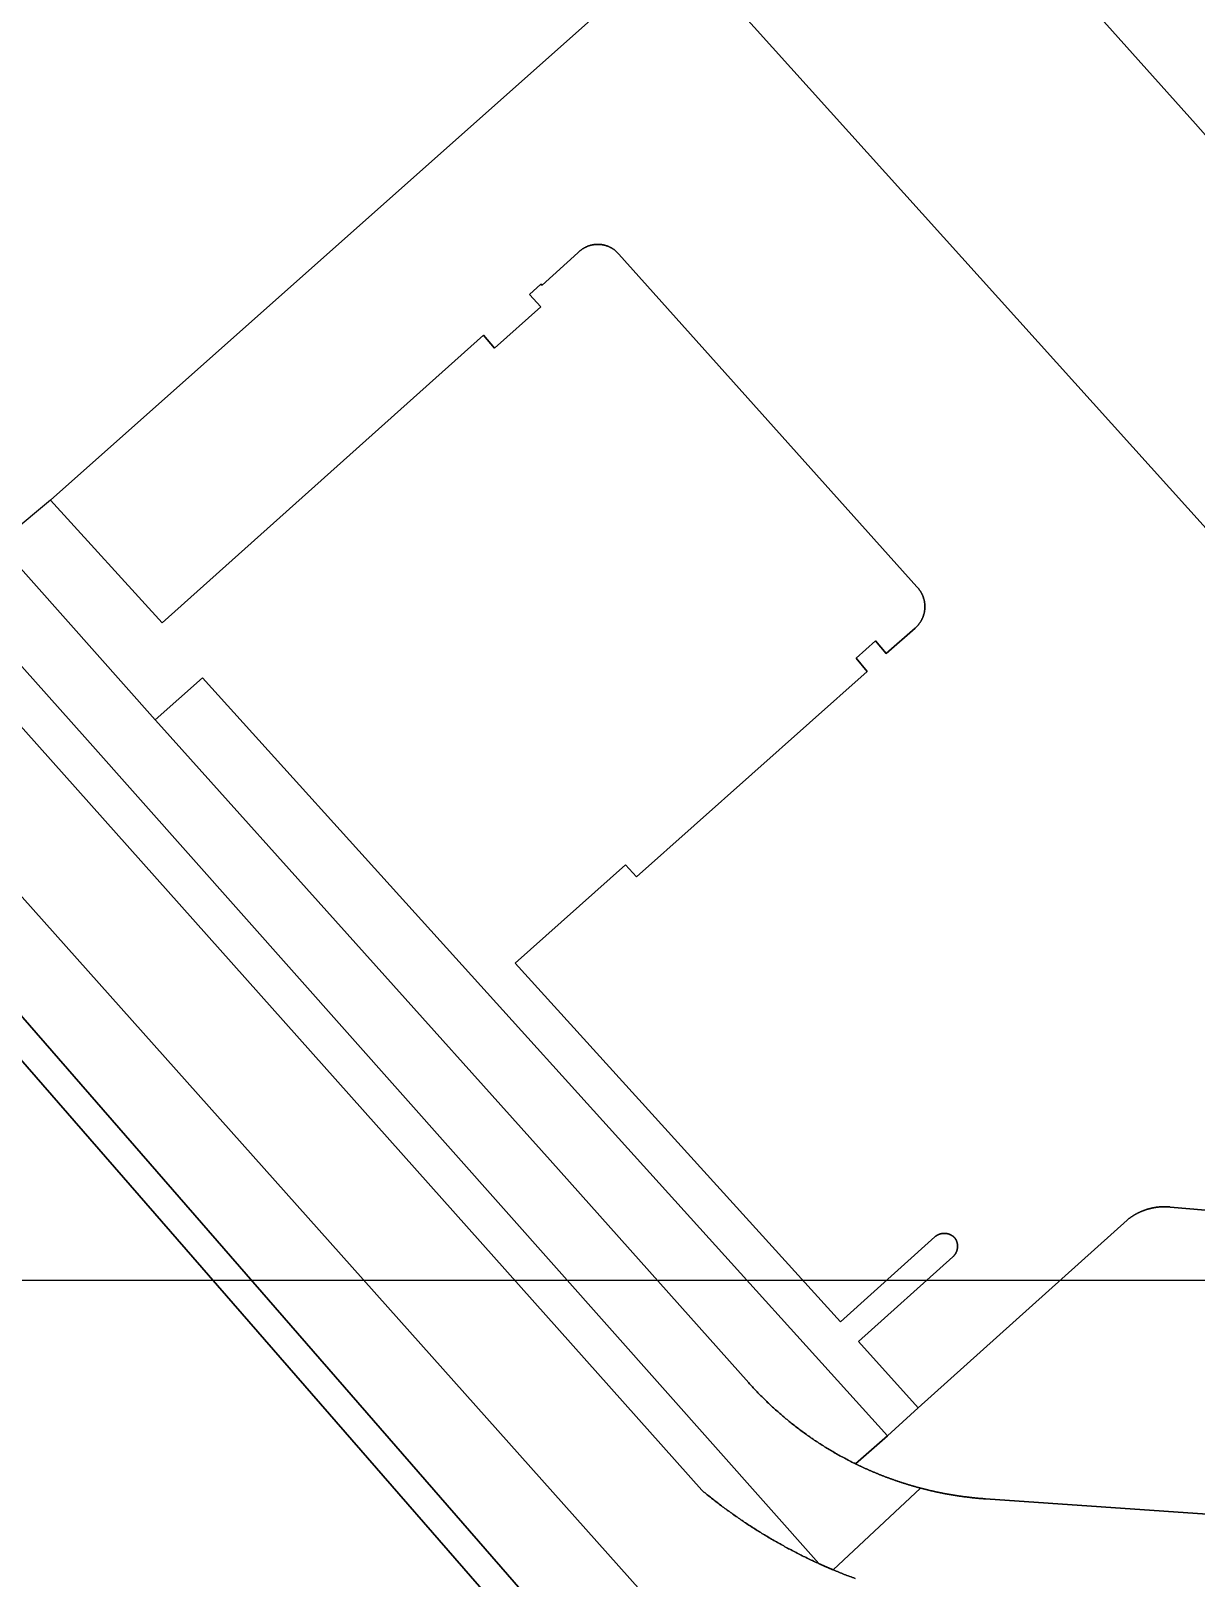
# Model space of a CAD drawing. Header units: metres. Extents: x -127 to 442, y -186 to 462.
# Drawn here: x 98.1 to 138.1, y 238.8 to 291.9 of the extents above; entities that cross this region are included whole.
import ezdxf

# ---------------------------------------------------------------- set-up
doc = ezdxf.new("R2010")
doc.units = ezdxf.units.M

msp = doc.modelspace()

# ---------------------------------------------------------------- linework, layer by layer
at = {"color": 7}
msp.add_lwpolyline([(0, 0), (249, 0), (249, 249), (0, 249)], close=True, dxfattribs=at)
at = {"layer": 'road_0', "color": 8}
for points in [[(147.576, 264.694), (120.342, 294.937), (98.82, 275.789), (102.643, 271.57), (113.674, 281.449), (114.053, 281.005), (115.633, 282.421), (115.253, 282.844), (115.639, 283.197), (115.688, 283.167), (116.91, 284.278), (116.91, 284.278), (116.921, 284.289), (116.933, 284.3), (116.944, 284.311), (116.956, 284.322), (116.968, 284.332), (116.98, 284.343), (116.993, 284.353), (117.005, 284.363), (117.018, 284.372), (117.031, 284.382), (117.044, 284.391), (117.057, 284.4), (117.07, 284.409), (117.084, 284.418), (117.097, 284.426), (117.111, 284.434), (117.125, 284.442), (117.139, 284.45), (117.153, 284.457), (117.167, 284.464), (117.182, 284.471), (117.196, 284.478), (117.211, 284.484), (117.225, 284.491), (117.24, 284.497), (117.255, 284.502), (117.27, 284.508), (117.285, 284.513), (117.3, 284.518), (117.315, 284.523), (117.331, 284.527), (117.346, 284.532), (117.362, 284.536), (117.377, 284.539), (117.393, 284.543), (117.408, 284.546), (117.424, 284.549), (117.44, 284.551), (117.456, 284.554), (117.471, 284.556), (117.487, 284.558), (117.503, 284.559), (117.519, 284.561), (117.535, 284.562), (117.551, 284.563), (117.567, 284.563), (117.583, 284.564), (117.599, 284.564), (117.615, 284.563), (117.631, 284.563), (117.646, 284.562), (117.662, 284.561), (117.678, 284.56), (117.694, 284.558), (117.71, 284.556), (117.726, 284.554), (117.742, 284.552), (117.757, 284.549), (117.773, 284.546), (117.789, 284.543), (117.804, 284.54), (117.82, 284.536), (117.835, 284.532), (117.851, 284.528), (117.866, 284.523), (117.881, 284.519), (117.896, 284.514), (117.911, 284.508), (117.926, 284.503), (117.941, 284.497), (117.956, 284.491), (117.971, 284.485), (117.985, 284.479), (118, 284.472), (118.014, 284.465), (118.029, 284.458), (118.043, 284.45), (118.057, 284.443), (118.07, 284.435), (118.084, 284.427), (118.098, 284.418), (118.111, 284.41), (118.125, 284.401), (118.138, 284.392), (118.151, 284.383), (118.164, 284.373), (118.176, 284.364), (118.189, 284.354), (118.201, 284.344), (118.213, 284.333), (118.225, 284.323), (118.237, 284.312), (118.249, 284.301), (118.26, 284.29), (118.272, 284.279), (118.283, 284.267), (118.294, 284.256), (118.304, 284.244), (118.315, 284.232), (118.315, 284.232), (128.537, 272.809), (128.537, 272.809), (128.548, 272.797), (128.559, 272.786), (128.57, 272.774), (128.58, 272.762), (128.591, 272.749), (128.601, 272.737), (128.611, 272.724), (128.62, 272.712), (128.63, 272.699), (128.639, 272.686), (128.648, 272.672), (128.657, 272.659), (128.665, 272.645), (128.674, 272.632), (128.682, 272.618), (128.69, 272.604), (128.698, 272.59), (128.705, 272.576), (128.712, 272.561), (128.719, 272.547), (128.726, 272.532), (128.733, 272.518), (128.739, 272.503), (128.745, 272.488), (128.751, 272.473), (128.756, 272.458), (128.761, 272.443), (128.766, 272.428), (128.771, 272.413), (128.776, 272.397), (128.78, 272.382), (128.784, 272.366), (128.788, 272.351), (128.791, 272.335), (128.795, 272.319), (128.798, 272.304), (128.8, 272.288), (128.803, 272.272), (128.805, 272.256), (128.807, 272.24), (128.809, 272.224), (128.81, 272.208), (128.811, 272.192), (128.812, 272.176), (128.813, 272.16), (128.813, 272.144), (128.813, 272.128), (128.813, 272.112), (128.813, 272.096), (128.812, 272.08), (128.811, 272.064), (128.81, 272.048), (128.808, 272.032), (128.807, 272.016), (128.805, 272), (128.803, 271.984), (128.8, 271.969), (128.797, 271.953), (128.794, 271.937), (128.791, 271.921), (128.787, 271.906), (128.784, 271.89), (128.779, 271.875), (128.775, 271.859), (128.771, 271.844), (128.766, 271.829), (128.761, 271.813), (128.755, 271.798), (128.75, 271.783), (128.744, 271.768), (128.738, 271.753), (128.732, 271.739), (128.725, 271.724), (128.718, 271.709), (128.711, 271.695), (128.704, 271.681), (128.696, 271.667), (128.689, 271.653), (128.681, 271.639), (128.673, 271.625), (128.664, 271.611), (128.656, 271.598), (128.647, 271.584), (128.638, 271.571), (128.628, 271.558), (128.619, 271.545), (128.609, 271.532), (128.599, 271.52), (128.589, 271.507), (128.579, 271.495), (128.568, 271.483), (128.557, 271.471), (128.546, 271.459), (128.535, 271.448), (128.524, 271.437), (128.513, 271.425), (128.501, 271.414), (128.489, 271.404), (128.477, 271.393), (128.477, 271.393), (127.49, 270.517), (127.121, 270.952), (126.452, 270.36), (126.838, 269.907), (118.923, 262.852), (118.543, 263.264), (114.756, 259.891), (125.915, 247.576), (129.158, 250.501), (129.158, 250.501), (129.164, 250.506), (129.17, 250.511), (129.176, 250.516), (129.182, 250.52), (129.188, 250.525), (129.195, 250.529), (129.201, 250.534), (129.208, 250.538), (129.214, 250.542), (129.221, 250.546), (129.227, 250.55), (129.234, 250.554), (129.241, 250.557), (129.248, 250.561), (129.255, 250.565), (129.261, 250.568), (129.268, 250.571), (129.275, 250.575), (129.283, 250.578), (129.29, 250.581), (129.297, 250.584), (129.304, 250.586), (129.311, 250.589), (129.319, 250.591), (129.326, 250.594), (129.333, 250.596), (129.341, 250.598), (129.348, 250.6), (129.356, 250.602), (129.363, 250.604), (129.371, 250.606), (129.378, 250.608), (129.386, 250.609), (129.393, 250.611), (129.401, 250.612), (129.409, 250.613), (129.416, 250.614), (129.424, 250.615), (129.432, 250.616), (129.439, 250.616), (129.447, 250.617), (129.455, 250.617), (129.463, 250.618), (129.47, 250.618), (129.478, 250.618), (129.486, 250.618), (129.493, 250.618), (129.501, 250.617), (129.509, 250.617), (129.517, 250.616), (129.524, 250.616), (129.532, 250.615), (129.54, 250.614), (129.547, 250.613), (129.555, 250.612), (129.563, 250.611), (129.57, 250.609), (129.578, 250.608), (129.585, 250.606), (129.593, 250.604), (129.6, 250.603), (129.608, 250.601), (129.615, 250.599), (129.623, 250.596), (129.63, 250.594), (129.637, 250.592), (129.645, 250.589), (129.652, 250.586), (129.659, 250.584), (129.666, 250.581), (129.673, 250.578), (129.681, 250.575), (129.688, 250.572), (129.695, 250.568), (129.701, 250.565), (129.708, 250.561), (129.715, 250.558), (129.722, 250.554), (129.729, 250.55), (129.735, 250.546), (129.742, 250.542), (129.748, 250.538), (129.755, 250.534), (129.761, 250.529), (129.768, 250.525), (129.774, 250.52), (129.78, 250.516), (129.786, 250.511), (129.792, 250.506), (129.798, 250.501), (129.804, 250.496), (129.81, 250.491), (129.815, 250.486), (129.821, 250.481), (129.827, 250.475), (129.832, 250.47), (129.837, 250.464), (129.843, 250.459), (129.848, 250.453), (129.848, 250.453), (129.852, 250.447), (129.856, 250.441), (129.86, 250.435), (129.863, 250.429), (129.867, 250.423), (129.87, 250.417), (129.874, 250.411), (129.877, 250.405), (129.88, 250.398), (129.884, 250.392), (129.887, 250.386), (129.89, 250.379), (129.893, 250.373), (129.895, 250.366), (129.898, 250.36), (129.901, 250.353), (129.903, 250.347), (129.906, 250.34), (129.908, 250.333), (129.91, 250.327), (129.912, 250.32), (129.914, 250.313), (129.916, 250.306), (129.918, 250.299), (129.92, 250.293), (129.921, 250.286), (129.923, 250.279), (129.924, 250.272), (129.926, 250.265), (129.927, 250.258), (129.928, 250.251), (129.929, 250.244), (129.93, 250.237), (129.931, 250.23), (129.932, 250.223), (129.932, 250.216), (129.933, 250.209), (129.933, 250.202), (129.934, 250.195), (129.934, 250.188), (129.934, 250.181), (129.934, 250.174), (129.934, 250.167), (129.934, 250.16), (129.933, 250.153), (129.933, 250.145), (129.933, 250.138), (129.932, 250.131), (129.931, 250.124), (129.931, 250.117), (129.93, 250.11), (129.929, 250.103), (129.928, 250.096), (129.926, 250.089), (129.925, 250.082), (129.924, 250.075), (129.922, 250.069), (129.921, 250.062), (129.919, 250.055), (129.917, 250.048), (129.915, 250.041), (129.913, 250.034), (129.911, 250.028), (129.909, 250.021), (129.907, 250.014), (129.904, 250.008), (129.902, 250.001), (129.899, 249.994), (129.897, 249.988), (129.894, 249.981), (129.891, 249.975), (129.888, 249.968), (129.885, 249.962), (129.882, 249.956), (129.879, 249.949), (129.876, 249.943), (129.872, 249.937), (129.869, 249.931), (129.865, 249.925), (129.862, 249.919), (129.858, 249.913), (129.854, 249.907), (129.85, 249.901), (129.846, 249.895), (129.842, 249.889), (129.838, 249.883), (129.834, 249.878), (129.83, 249.872), (129.825, 249.867), (129.821, 249.861), (129.816, 249.856), (129.811, 249.85), (129.807, 249.845), (129.802, 249.84), (129.797, 249.835), (129.792, 249.83), (129.787, 249.825), (129.782, 249.82), (129.777, 249.815), (129.777, 249.815), (126.535, 246.91), (128.577, 244.635), (135.751, 251.076), (135.751, 251.076), (135.763, 251.086), (135.776, 251.096), (135.789, 251.106), (135.801, 251.116), (135.814, 251.125), (135.827, 251.135), (135.84, 251.144), (135.853, 251.154), (135.866, 251.163), (135.879, 251.172), (135.892, 251.181), (135.905, 251.19), (135.919, 251.199), (135.932, 251.208), (135.945, 251.216), (135.959, 251.225), (135.973, 251.233), (135.986, 251.241), (136, 251.25), (136.014, 251.258), (136.028, 251.266), (136.041, 251.274), (136.055, 251.281), (136.07, 251.289), (136.084, 251.297), (136.098, 251.304), (136.112, 251.311), (136.126, 251.318), (136.141, 251.326), (136.155, 251.333), (136.169, 251.339), (136.184, 251.346), (136.198, 251.353), (136.213, 251.359), (136.228, 251.366), (136.242, 251.372), (136.257, 251.378), (136.272, 251.384), (136.287, 251.39), (136.302, 251.396), (136.317, 251.402), (136.332, 251.407), (136.347, 251.413), (136.362, 251.418), (136.377, 251.423), (136.392, 251.428), (136.407, 251.433), (136.422, 251.438), (136.438, 251.443), (136.453, 251.448), (136.468, 251.452), (136.484, 251.456), (136.499, 251.461), (136.515, 251.465), (136.53, 251.469), (136.546, 251.473), (136.561, 251.476), (136.577, 251.48), (136.592, 251.484), (136.608, 251.487), (136.624, 251.49), (136.639, 251.493), (136.655, 251.496), (136.671, 251.499), (136.686, 251.502), (136.702, 251.505), (136.718, 251.507), (136.734, 251.51), (136.75, 251.512), (136.765, 251.514), (136.781, 251.516), (136.797, 251.518), (136.813, 251.52), (136.829, 251.522), (136.845, 251.523), (136.861, 251.525), (136.877, 251.526), (136.893, 251.527), (136.909, 251.528), (136.925, 251.529), (136.941, 251.53), (136.957, 251.53), (136.973, 251.531), (136.988, 251.531), (137.004, 251.531), (137.02, 251.532), (137.036, 251.532), (137.052, 251.532), (137.068, 251.531), (137.084, 251.531), (137.1, 251.53), (137.116, 251.53), (137.132, 251.529), (137.148, 251.528), (137.164, 251.527), (137.18, 251.526), (137.196, 251.525), (137.212, 251.523), (137.228, 251.522), (137.228, 251.522), (156.076, 249.918)], [(82.119, 287.692), (99.992, 267.648), (125.169, 239.285), (125.169, 239.285), (125.174, 239.283), (125.179, 239.28), (125.184, 239.278), (125.189, 239.276), (125.194, 239.274), (125.199, 239.271), (125.204, 239.269), (125.209, 239.267), (125.214, 239.264), (125.219, 239.262), (125.224, 239.26), (125.229, 239.258), (125.235, 239.255), (125.24, 239.253), (125.245, 239.251), (125.25, 239.249), (125.255, 239.246), (125.26, 239.244), (125.265, 239.242), (125.27, 239.24), (125.275, 239.237), (125.28, 239.235), (125.285, 239.233), (125.29, 239.231), (125.295, 239.228), (125.3, 239.226), (125.305, 239.224), (125.31, 239.222), (125.315, 239.219), (125.32, 239.217), (125.325, 239.215), (125.331, 239.213), (125.336, 239.21), (125.341, 239.208), (125.346, 239.206), (125.351, 239.204), (125.356, 239.201), (125.361, 239.199), (125.366, 239.197), (125.371, 239.195), (125.376, 239.192), (125.381, 239.19), (125.386, 239.188), (125.391, 239.186), (125.396, 239.184), (125.401, 239.181), (125.406, 239.179), (125.412, 239.177), (125.417, 239.175), (125.422, 239.172), (125.427, 239.17), (125.432, 239.168), (125.437, 239.166), (125.442, 239.164), (125.447, 239.161), (125.452, 239.159), (125.457, 239.157), (125.462, 239.155), (125.467, 239.153), (125.472, 239.15), (125.478, 239.148), (125.483, 239.146), (125.488, 239.144), (125.493, 239.142), (125.498, 239.139), (125.503, 239.137), (125.508, 239.135), (125.513, 239.133), (125.518, 239.131), (125.523, 239.129), (125.528, 239.126), (125.533, 239.124), (125.539, 239.122), (125.544, 239.12), (125.549, 239.118), (125.554, 239.116), (125.559, 239.113), (125.564, 239.111), (125.569, 239.109), (125.574, 239.107), (125.579, 239.105), (125.584, 239.103), (125.589, 239.1), (125.595, 239.098), (125.6, 239.096), (125.605, 239.094), (125.61, 239.092), (125.615, 239.09), (125.62, 239.087), (125.625, 239.085), (125.63, 239.083), (125.635, 239.081), (125.64, 239.079), (125.645, 239.077), (125.651, 239.075), (125.656, 239.072), (125.661, 239.07), (125.666, 239.068), (125.671, 239.066), (125.671, 239.066), (128.666, 241.873), (128.666, 241.873), (128.643, 241.879), (128.619, 241.885), (128.596, 241.892), (128.573, 241.898), (128.55, 241.904), (128.527, 241.911), (128.503, 241.917), (128.48, 241.924), (128.457, 241.93), (128.434, 241.937), (128.411, 241.943), (128.388, 241.95), (128.364, 241.957), (128.341, 241.964), (128.318, 241.97), (128.295, 241.977), (128.272, 241.984), (128.249, 241.991), (128.226, 241.998), (128.203, 242.005), (128.18, 242.012), (128.157, 242.02), (128.134, 242.027), (128.111, 242.034), (128.088, 242.041), (128.065, 242.049), (128.042, 242.056), (128.019, 242.063), (127.996, 242.071), (127.973, 242.078), (127.951, 242.086), (127.928, 242.093), (127.905, 242.101), (127.882, 242.109), (127.859, 242.117), (127.837, 242.124), (127.814, 242.132), (127.791, 242.14), (127.768, 242.148), (127.746, 242.156), (127.723, 242.164), (127.7, 242.172), (127.677, 242.18), (127.655, 242.188), (127.632, 242.196), (127.609, 242.205), (127.587, 242.213), (127.564, 242.221), (127.542, 242.23), (127.519, 242.238), (127.497, 242.247), (127.474, 242.255), (127.452, 242.264), (127.429, 242.272), (127.407, 242.281), (127.384, 242.29), (127.362, 242.298), (127.339, 242.307), (127.317, 242.316), (127.294, 242.325), (127.272, 242.334), (127.25, 242.343), (127.227, 242.352), (127.205, 242.361), (127.183, 242.37), (127.161, 242.379), (127.138, 242.388), (127.116, 242.397), (127.094, 242.407), (127.072, 242.416), (127.049, 242.425), (127.027, 242.435), (127.005, 242.444), (126.983, 242.454), (126.961, 242.463), (126.939, 242.473), (126.917, 242.482), (126.895, 242.492), (126.873, 242.502), (126.851, 242.511), (126.829, 242.521), (126.807, 242.531), (126.785, 242.541), (126.763, 242.551), (126.741, 242.561), (126.719, 242.571), (126.697, 242.581), (126.675, 242.591), (126.653, 242.601), (126.631, 242.611), (126.61, 242.622), (126.588, 242.632), (126.566, 242.642), (126.544, 242.653), (126.523, 242.663), (126.501, 242.673), (126.479, 242.684), (126.458, 242.694), (126.436, 242.705), (126.436, 242.705), (126.394, 242.726), (126.352, 242.747), (126.31, 242.768), (126.269, 242.789), (126.227, 242.81), (126.185, 242.832), (126.144, 242.853), (126.103, 242.875), (126.061, 242.897), (126.02, 242.92), (125.979, 242.942), (125.938, 242.964), (125.897, 242.987), (125.856, 243.01), (125.815, 243.033), (125.775, 243.056), (125.734, 243.079), (125.694, 243.103), (125.653, 243.126), (125.613, 243.15), (125.573, 243.174), (125.532, 243.198), (125.492, 243.222), (125.452, 243.247), (125.413, 243.271), (125.373, 243.296), (125.333, 243.321), (125.294, 243.346), (125.254, 243.371), (125.215, 243.396), (125.176, 243.422), (125.136, 243.447), (125.097, 243.473), (125.058, 243.499), (125.02, 243.525), (124.981, 243.551), (124.942, 243.578), (124.904, 243.604), (124.865, 243.631), (124.827, 243.658), (124.789, 243.685), (124.75, 243.712), (124.712, 243.739), (124.674, 243.767), (124.637, 243.794), (124.599, 243.822), (124.561, 243.85), (124.524, 243.878), (124.486, 243.906), (124.449, 243.934), (124.412, 243.963), (124.375, 243.991), (124.338, 244.02), (124.301, 244.049), (124.264, 244.078), (124.228, 244.107), (124.191, 244.136), (124.155, 244.166), (124.119, 244.196), (124.083, 244.225), (124.047, 244.255), (124.011, 244.285), (123.975, 244.315), (123.939, 244.346), (123.904, 244.376), (123.868, 244.407), (123.833, 244.437), (123.798, 244.468), (123.763, 244.499), (123.728, 244.53), (123.693, 244.562), (123.658, 244.593), (123.624, 244.624), (123.589, 244.656), (123.555, 244.688), (123.521, 244.72), (123.486, 244.752), (123.453, 244.784), (123.419, 244.816), (123.385, 244.849), (123.351, 244.882), (123.318, 244.914), (123.285, 244.947), (123.251, 244.98), (123.218, 245.013), (123.185, 245.046), (123.153, 245.08), (123.12, 245.113), (123.087, 245.147), (123.055, 245.181), (123.023, 245.215), (122.99, 245.249), (122.958, 245.283), (122.926, 245.317), (122.895, 245.351), (122.863, 245.386), (122.832, 245.42), (122.8, 245.455), (122.769, 245.49), (122.769, 245.49), (115.952, 253.135), (102.621, 268.004), (102.621, 268.004), (102.41, 268.242), (82.849, 290.271)], [(82.849, 290.271), (102.41, 268.242), (104.03, 269.681), (127.525, 243.672), (128.577, 244.635), (126.535, 246.91), (129.777, 249.815), (129.777, 249.815), (129.782, 249.82), (129.787, 249.825), (129.792, 249.83), (129.797, 249.835), (129.802, 249.84), (129.807, 249.845), (129.811, 249.85), (129.816, 249.856), (129.821, 249.861), (129.825, 249.867), (129.83, 249.872), (129.834, 249.878), (129.838, 249.883), (129.842, 249.889), (129.846, 249.895), (129.85, 249.901), (129.854, 249.907), (129.858, 249.913), (129.862, 249.919), (129.865, 249.925), (129.869, 249.931), (129.872, 249.937), (129.876, 249.943), (129.879, 249.949), (129.882, 249.956), (129.885, 249.962), (129.888, 249.968), (129.891, 249.975), (129.894, 249.981), (129.897, 249.988), (129.899, 249.994), (129.902, 250.001), (129.904, 250.008), (129.907, 250.014), (129.909, 250.021), (129.911, 250.028), (129.913, 250.034), (129.915, 250.041), (129.917, 250.048), (129.919, 250.055), (129.921, 250.062), (129.922, 250.069), (129.924, 250.075), (129.925, 250.082), (129.926, 250.089), (129.928, 250.096), (129.929, 250.103), (129.93, 250.11), (129.931, 250.117), (129.931, 250.124), (129.932, 250.131), (129.933, 250.138), (129.933, 250.145), (129.933, 250.153), (129.934, 250.16), (129.934, 250.167), (129.934, 250.174), (129.934, 250.181), (129.934, 250.188), (129.934, 250.195), (129.933, 250.202), (129.933, 250.209), (129.932, 250.216), (129.932, 250.223), (129.931, 250.23), (129.93, 250.237), (129.929, 250.244), (129.928, 250.251), (129.927, 250.258), (129.926, 250.265), (129.924, 250.272), (129.923, 250.279), (129.921, 250.286), (129.92, 250.293), (129.918, 250.299), (129.916, 250.306), (129.914, 250.313), (129.912, 250.32), (129.91, 250.327), (129.908, 250.333), (129.906, 250.34), (129.903, 250.347), (129.901, 250.353), (129.898, 250.36), (129.895, 250.366), (129.893, 250.373), (129.89, 250.379), (129.887, 250.386), (129.884, 250.392), (129.88, 250.398), (129.877, 250.405), (129.874, 250.411), (129.87, 250.417), (129.867, 250.423), (129.863, 250.429), (129.86, 250.435), (129.856, 250.441), (129.852, 250.447), (129.848, 250.453), (129.848, 250.453), (129.843, 250.459), (129.837, 250.464), (129.832, 250.47), (129.827, 250.475), (129.821, 250.481), (129.815, 250.486), (129.81, 250.491), (129.804, 250.496), (129.798, 250.501), (129.792, 250.506), (129.786, 250.511), (129.78, 250.516), (129.774, 250.52), (129.768, 250.525), (129.761, 250.529), (129.755, 250.534), (129.748, 250.538), (129.742, 250.542), (129.735, 250.546), (129.729, 250.55), (129.722, 250.554), (129.715, 250.558), (129.708, 250.561), (129.701, 250.565), (129.695, 250.568), (129.688, 250.572), (129.681, 250.575), (129.673, 250.578), (129.666, 250.581), (129.659, 250.584), (129.652, 250.586), (129.645, 250.589), (129.637, 250.592), (129.63, 250.594), (129.623, 250.596), (129.615, 250.599), (129.608, 250.601), (129.6, 250.603), (129.593, 250.604), (129.585, 250.606), (129.578, 250.608), (129.57, 250.609), (129.563, 250.611), (129.555, 250.612), (129.547, 250.613), (129.54, 250.614), (129.532, 250.615), (129.524, 250.616), (129.517, 250.616), (129.509, 250.617), (129.501, 250.617), (129.493, 250.618), (129.486, 250.618), (129.478, 250.618), (129.47, 250.618), (129.463, 250.618), (129.455, 250.617), (129.447, 250.617), (129.439, 250.616), (129.432, 250.616), (129.424, 250.615), (129.416, 250.614), (129.409, 250.613), (129.401, 250.612), (129.393, 250.611), (129.386, 250.609), (129.378, 250.608), (129.371, 250.606), (129.363, 250.604), (129.356, 250.602), (129.348, 250.6), (129.341, 250.598), (129.333, 250.596), (129.326, 250.594), (129.319, 250.591), (129.311, 250.589), (129.304, 250.586), (129.297, 250.584), (129.29, 250.581), (129.283, 250.578), (129.275, 250.575), (129.268, 250.571), (129.261, 250.568), (129.255, 250.565), (129.248, 250.561), (129.241, 250.557), (129.234, 250.554), (129.227, 250.55), (129.221, 250.546), (129.214, 250.542), (129.208, 250.538), (129.201, 250.534), (129.195, 250.529), (129.188, 250.525), (129.182, 250.52), (129.176, 250.516), (129.17, 250.511), (129.164, 250.506), (129.158, 250.501), (129.158, 250.501), (125.915, 247.576), (114.756, 259.891), (118.543, 263.264), (118.923, 262.852), (126.838, 269.907), (126.452, 270.36), (127.121, 270.952), (127.49, 270.517), (128.477, 271.393), (128.477, 271.393), (128.489, 271.404), (128.501, 271.414), (128.513, 271.425), (128.524, 271.437), (128.535, 271.448), (128.546, 271.459), (128.557, 271.471), (128.568, 271.483), (128.579, 271.495), (128.589, 271.507), (128.599, 271.52), (128.609, 271.532), (128.619, 271.545), (128.628, 271.558), (128.638, 271.571), (128.647, 271.584), (128.656, 271.598), (128.664, 271.611), (128.673, 271.625), (128.681, 271.639), (128.689, 271.653), (128.696, 271.667), (128.704, 271.681), (128.711, 271.695), (128.718, 271.709), (128.725, 271.724), (128.732, 271.739), (128.738, 271.753), (128.744, 271.768), (128.75, 271.783), (128.755, 271.798), (128.761, 271.813), (128.766, 271.829), (128.771, 271.844), (128.775, 271.859), (128.779, 271.875), (128.784, 271.89), (128.787, 271.906), (128.791, 271.921), (128.794, 271.937), (128.797, 271.953), (128.8, 271.969), (128.803, 271.984), (128.805, 272), (128.807, 272.016), (128.808, 272.032), (128.81, 272.048), (128.811, 272.064), (128.812, 272.08), (128.813, 272.096), (128.813, 272.112), (128.813, 272.128), (128.813, 272.144), (128.813, 272.16), (128.812, 272.176), (128.811, 272.192), (128.81, 272.208), (128.809, 272.224), (128.807, 272.24), (128.805, 272.256), (128.803, 272.272), (128.8, 272.288), (128.798, 272.304), (128.795, 272.319), (128.791, 272.335), (128.788, 272.351), (128.784, 272.366), (128.78, 272.382), (128.776, 272.397), (128.771, 272.413), (128.766, 272.428), (128.761, 272.443), (128.756, 272.458), (128.751, 272.473), (128.745, 272.488), (128.739, 272.503), (128.733, 272.518), (128.726, 272.532), (128.719, 272.547), (128.712, 272.561), (128.705, 272.576), (128.698, 272.59), (128.69, 272.604), (128.682, 272.618), (128.674, 272.632), (128.665, 272.645), (128.657, 272.659), (128.648, 272.672), (128.639, 272.686), (128.63, 272.699), (128.62, 272.712), (128.611, 272.724), (128.601, 272.737), (128.591, 272.749), (128.58, 272.762), (128.57, 272.774), (128.559, 272.786), (128.548, 272.797), (128.537, 272.809), (128.537, 272.809), (118.315, 284.232), (118.315, 284.232), (118.304, 284.244), (118.294, 284.256), (118.283, 284.267), (118.272, 284.279), (118.26, 284.29), (118.249, 284.301), (118.237, 284.312), (118.225, 284.323), (118.213, 284.333), (118.201, 284.344), (118.189, 284.354), (118.176, 284.364), (118.164, 284.373), (118.151, 284.383), (118.138, 284.392), (118.125, 284.401), (118.111, 284.41), (118.098, 284.418), (118.084, 284.427), (118.07, 284.435), (118.057, 284.443), (118.043, 284.45), (118.029, 284.458), (118.014, 284.465), (118, 284.472), (117.985, 284.479), (117.971, 284.485), (117.956, 284.491), (117.941, 284.497), (117.926, 284.503), (117.911, 284.508), (117.896, 284.514), (117.881, 284.519), (117.866, 284.523), (117.851, 284.528), (117.835, 284.532), (117.82, 284.536), (117.804, 284.54), (117.789, 284.543), (117.773, 284.546), (117.757, 284.549), (117.742, 284.552), (117.726, 284.554), (117.71, 284.556), (117.694, 284.558), (117.678, 284.56), (117.662, 284.561), (117.646, 284.562), (117.631, 284.563), (117.615, 284.563), (117.599, 284.564), (117.583, 284.564), (117.567, 284.563), (117.551, 284.563), (117.535, 284.562), (117.519, 284.561), (117.503, 284.559), (117.487, 284.558), (117.471, 284.556), (117.456, 284.554), (117.44, 284.551), (117.424, 284.549), (117.408, 284.546), (117.393, 284.543), (117.377, 284.539), (117.362, 284.536), (117.346, 284.532), (117.331, 284.527), (117.315, 284.523), (117.3, 284.518), (117.285, 284.513), (117.27, 284.508), (117.255, 284.502), (117.24, 284.497), (117.225, 284.491), (117.211, 284.484), (117.196, 284.478), (117.182, 284.471), (117.167, 284.464), (117.153, 284.457), (117.139, 284.45), (117.125, 284.442), (117.111, 284.434), (117.097, 284.426), (117.084, 284.418), (117.07, 284.409), (117.057, 284.4), (117.044, 284.391), (117.031, 284.382), (117.018, 284.372), (117.005, 284.363), (116.993, 284.353), (116.98, 284.343), (116.968, 284.332), (116.956, 284.322), (116.944, 284.311), (116.933, 284.3), (116.921, 284.289), (116.91, 284.278), (116.91, 284.278), (115.688, 283.167), (115.639, 283.197), (115.253, 282.844), (115.633, 282.421), (114.053, 281.005), (113.674, 281.449), (102.643, 271.57), (98.82, 275.789), (98.82, 275.789), (97.43, 274.624)]]:
    msp.add_lwpolyline(points, dxfattribs=at)
at = {"layer": 'road_1', "color": 7}
msp.add_lwpolyline([(155.366, 239.809), (130.896, 241.505), (130.896, 241.505), (130.873, 241.507), (130.85, 241.508), (130.828, 241.51), (130.805, 241.512), (130.782, 241.513), (130.759, 241.515), (130.736, 241.517), (130.714, 241.519), (130.691, 241.521), (130.668, 241.523), (130.645, 241.525), (130.623, 241.527), (130.6, 241.529), (130.577, 241.531), (130.554, 241.533), (130.531, 241.536), (130.509, 241.538), (130.486, 241.54), (130.463, 241.543), (130.44, 241.545), (130.418, 241.548), (130.395, 241.55), (130.372, 241.553), (130.35, 241.555), (130.327, 241.558), (130.304, 241.56), (130.281, 241.563), (130.259, 241.566), (130.236, 241.569), (130.213, 241.572), (130.191, 241.575), (130.168, 241.577), (130.145, 241.58), (130.123, 241.583), (130.1, 241.587), (130.077, 241.59), (130.055, 241.593), (130.032, 241.596), (130.009, 241.599), (129.987, 241.603), (129.964, 241.606), (129.942, 241.609), (129.919, 241.613), (129.896, 241.616), (129.874, 241.62), (129.851, 241.623), (129.829, 241.627), (129.806, 241.63), (129.784, 241.634), (129.761, 241.638), (129.738, 241.642), (129.716, 241.645), (129.693, 241.649), (129.671, 241.653), (129.648, 241.657), (129.626, 241.661), (129.603, 241.665), (129.581, 241.669), (129.558, 241.673), (129.536, 241.677), (129.513, 241.682), (129.491, 241.686), (129.468, 241.69), (129.446, 241.694), (129.423, 241.699), (129.401, 241.703), (129.379, 241.708), (129.356, 241.712), (129.334, 241.717), (129.311, 241.721), (129.289, 241.726), (129.267, 241.731), (129.244, 241.735), (129.222, 241.74), (129.2, 241.745), (129.177, 241.75), (129.155, 241.755), (129.133, 241.76), (129.11, 241.765), (129.088, 241.77), (129.066, 241.775), (129.043, 241.78), (129.021, 241.785), (128.999, 241.79), (128.977, 241.795), (128.954, 241.801), (128.932, 241.806), (128.91, 241.811), (128.888, 241.817), (128.865, 241.822), (128.843, 241.828), (128.821, 241.833), (128.799, 241.839), (128.777, 241.844), (128.755, 241.85), (128.732, 241.856), (128.71, 241.861), (128.688, 241.867), (128.666, 241.873), (128.666, 241.873), (125.671, 239.066), (125.671, 239.066), (125.718, 239.047), (125.764, 239.027), (125.811, 239.008), (125.857, 238.989), (125.904, 238.97), (125.951, 238.951), (125.998, 238.933), (126.045, 238.914), (126.091, 238.896), (126.138, 238.878), (126.185, 238.86), (126.233, 238.842), (126.28, 238.824), (126.327, 238.806), (126.374, 238.789), (126.421, 238.771)], dxfattribs=at)
at = {"layer": 'road_5', "color": 3}
msp.add_lwpolyline([(81.315, 357.841), (78.859, 355.539), (97.1, 334.63), (116.98, 312.3), (138.1, 288.7), (156.449, 267.906), (159.64, 264.29), (170.31, 252.14), (179.996, 241.276), (183.264, 244.334), (180.61, 247.3), (162.12, 267.71), (159.44, 270.709), (139.47, 293.06), (115.45, 320.01), (99.55, 337.78), (90.9, 347.51), (81.315, 357.841)], close=True, dxfattribs=at)
at = {"layer": 'terrain_0', "color": 8}
msp.add_lwpolyline([(80.96, 286.9), (121.16, 241.8), (121.16, 241.8), (121.197, 241.769), (121.234, 241.739), (121.271, 241.709), (121.308, 241.678), (121.345, 241.648), (121.383, 241.618), (121.42, 241.588), (121.458, 241.558), (121.495, 241.528), (121.533, 241.499), (121.571, 241.469), (121.608, 241.44), (121.646, 241.41), (121.684, 241.381), (121.722, 241.352), (121.76, 241.323), (121.799, 241.294), (121.837, 241.265), (121.875, 241.236), (121.914, 241.207), (121.952, 241.179), (121.991, 241.15), (122.029, 241.122), (122.068, 241.094), (122.107, 241.066), (122.146, 241.038), (122.185, 241.01), (122.224, 240.982), (122.263, 240.954), (122.302, 240.926), (122.341, 240.899), (122.381, 240.872), (122.42, 240.844), (122.46, 240.817), (122.499, 240.79), (122.539, 240.763), (122.579, 240.736), (122.618, 240.709), (122.658, 240.683), (122.698, 240.656), (122.738, 240.63), (122.778, 240.603), (122.818, 240.577), (122.858, 240.551), (122.899, 240.525), (122.939, 240.499), (122.979, 240.473), (123.02, 240.447), (123.061, 240.422), (123.101, 240.396), (123.142, 240.371), (123.183, 240.346), (123.223, 240.321), (123.264, 240.296), (123.305, 240.271), (123.346, 240.246), (123.387, 240.221), (123.428, 240.196), (123.47, 240.172), (123.511, 240.148), (123.552, 240.123), (123.594, 240.099), (123.635, 240.075), (123.677, 240.051), (123.718, 240.027), (123.76, 240.004), (123.802, 239.98), (123.844, 239.957), (123.885, 239.933), (123.927, 239.91), (123.969, 239.887), (124.011, 239.864), (124.054, 239.841), (124.096, 239.818), (124.138, 239.795), (124.18, 239.773), (124.223, 239.75), (124.265, 239.728), (124.307, 239.706), (124.35, 239.684), (124.393, 239.662), (124.435, 239.64), (124.478, 239.618), (124.521, 239.596), (124.564, 239.575), (124.606, 239.553), (124.649, 239.532), (124.692, 239.511), (124.735, 239.49), (124.779, 239.469), (124.822, 239.448), (124.865, 239.427), (124.908, 239.406), (124.952, 239.386), (124.995, 239.365), (125.038, 239.345), (125.082, 239.325), (125.125, 239.305), (125.169, 239.285), (125.169, 239.285), (99.992, 267.648), (82.119, 287.692)], dxfattribs=at)
at = {"layer": 'terrain_5', "color": 3}
for points in [[(126.421, 238.771), (126.374, 238.789), (126.327, 238.806), (126.28, 238.824), (126.233, 238.842), (126.185, 238.86), (126.138, 238.878), (126.091, 238.896), (126.045, 238.914), (125.998, 238.933), (125.951, 238.951), (125.904, 238.97), (125.857, 238.989), (125.811, 239.008), (125.764, 239.027), (125.718, 239.047), (125.671, 239.066), (125.671, 239.066), (125.666, 239.068), (125.661, 239.07), (125.656, 239.072), (125.651, 239.075), (125.645, 239.077), (125.64, 239.079), (125.635, 239.081), (125.63, 239.083), (125.625, 239.085), (125.62, 239.087), (125.615, 239.09), (125.61, 239.092), (125.605, 239.094), (125.6, 239.096), (125.595, 239.098), (125.589, 239.1), (125.584, 239.103), (125.579, 239.105), (125.574, 239.107), (125.569, 239.109), (125.564, 239.111), (125.559, 239.113), (125.554, 239.116), (125.549, 239.118), (125.544, 239.12), (125.539, 239.122), (125.533, 239.124), (125.528, 239.126), (125.523, 239.129), (125.518, 239.131), (125.513, 239.133), (125.508, 239.135), (125.503, 239.137), (125.498, 239.139), (125.493, 239.142), (125.488, 239.144), (125.483, 239.146), (125.478, 239.148), (125.472, 239.15), (125.467, 239.153), (125.462, 239.155), (125.457, 239.157), (125.452, 239.159), (125.447, 239.161), (125.442, 239.164), (125.437, 239.166), (125.432, 239.168), (125.427, 239.17), (125.422, 239.172), (125.417, 239.175), (125.412, 239.177), (125.406, 239.179), (125.401, 239.181), (125.396, 239.184), (125.391, 239.186), (125.386, 239.188), (125.381, 239.19), (125.376, 239.192), (125.371, 239.195), (125.366, 239.197), (125.361, 239.199), (125.356, 239.201), (125.351, 239.204), (125.346, 239.206), (125.341, 239.208), (125.336, 239.21), (125.331, 239.213), (125.325, 239.215), (125.32, 239.217), (125.315, 239.219), (125.31, 239.222), (125.305, 239.224), (125.3, 239.226), (125.295, 239.228), (125.29, 239.231), (125.285, 239.233), (125.28, 239.235), (125.275, 239.237), (125.27, 239.24), (125.265, 239.242), (125.26, 239.244), (125.255, 239.246), (125.25, 239.249), (125.245, 239.251), (125.24, 239.253), (125.235, 239.255), (125.229, 239.258), (125.224, 239.26), (125.219, 239.262), (125.214, 239.264), (125.209, 239.267), (125.204, 239.269), (125.199, 239.271), (125.194, 239.274), (125.189, 239.276), (125.184, 239.278), (125.179, 239.28), (125.174, 239.283), (125.169, 239.285), (125.169, 239.285), (125.125, 239.305), (125.082, 239.325), (125.038, 239.345), (124.995, 239.365), (124.952, 239.386), (124.908, 239.406), (124.865, 239.427), (124.822, 239.448), (124.779, 239.469), (124.735, 239.49), (124.692, 239.511), (124.649, 239.532), (124.606, 239.553), (124.564, 239.575), (124.521, 239.596), (124.478, 239.618), (124.435, 239.64), (124.393, 239.662), (124.35, 239.684), (124.307, 239.706), (124.265, 239.728), (124.223, 239.75), (124.18, 239.773), (124.138, 239.795), (124.096, 239.818), (124.054, 239.841), (124.011, 239.864), (123.969, 239.887), (123.927, 239.91), (123.885, 239.933), (123.844, 239.957), (123.802, 239.98), (123.76, 240.004), (123.718, 240.027), (123.677, 240.051), (123.635, 240.075), (123.594, 240.099), (123.552, 240.123), (123.511, 240.148), (123.47, 240.172), (123.428, 240.196), (123.387, 240.221), (123.346, 240.246), (123.305, 240.271), (123.264, 240.296), (123.223, 240.321), (123.183, 240.346), (123.142, 240.371), (123.101, 240.396), (123.061, 240.422), (123.02, 240.447), (122.979, 240.473), (122.939, 240.499), (122.899, 240.525), (122.858, 240.551), (122.818, 240.577), (122.778, 240.603), (122.738, 240.63), (122.698, 240.656), (122.658, 240.683), (122.618, 240.709), (122.579, 240.736), (122.539, 240.763), (122.499, 240.79), (122.46, 240.817), (122.42, 240.844), (122.381, 240.872), (122.341, 240.899), (122.302, 240.926), (122.263, 240.954), (122.224, 240.982), (122.185, 241.01), (122.146, 241.038), (122.107, 241.066), (122.068, 241.094), (122.029, 241.122), (121.991, 241.15), (121.952, 241.179), (121.914, 241.207), (121.875, 241.236), (121.837, 241.265), (121.799, 241.294), (121.76, 241.323), (121.722, 241.352), (121.684, 241.381), (121.646, 241.41), (121.608, 241.44), (121.571, 241.469), (121.533, 241.499), (121.495, 241.528), (121.458, 241.558), (121.42, 241.588), (121.383, 241.618), (121.345, 241.648), (121.308, 241.678), (121.271, 241.709), (121.234, 241.739), (121.197, 241.769), (121.16, 241.8), (121.16, 241.8), (80.96, 286.9)], [(79.253, 283), (120.2, 237.078)], [(120.2, 237.078), (79.253, 283)], [(118.86, 233.891), (78.078, 280.757)], [(78.078, 280.757), (118.86, 233.891)], [(77.337, 280.085), (118.141, 233.194)], [(156.076, 249.918), (137.228, 251.522), (137.228, 251.522), (137.212, 251.523), (137.196, 251.525), (137.18, 251.526), (137.164, 251.527), (137.148, 251.528), (137.132, 251.529), (137.116, 251.53), (137.1, 251.53), (137.084, 251.531), (137.068, 251.531), (137.052, 251.532), (137.036, 251.532), (137.02, 251.532), (137.004, 251.531), (136.988, 251.531), (136.973, 251.531), (136.957, 251.53), (136.941, 251.53), (136.925, 251.529), (136.909, 251.528), (136.893, 251.527), (136.877, 251.526), (136.861, 251.525), (136.845, 251.523), (136.829, 251.522), (136.813, 251.52), (136.797, 251.518), (136.781, 251.516), (136.765, 251.514), (136.75, 251.512), (136.734, 251.51), (136.718, 251.507), (136.702, 251.505), (136.686, 251.502), (136.671, 251.499), (136.655, 251.496), (136.639, 251.493), (136.624, 251.49), (136.608, 251.487), (136.592, 251.484), (136.577, 251.48), (136.561, 251.476), (136.546, 251.473), (136.53, 251.469), (136.515, 251.465), (136.499, 251.461), (136.484, 251.456), (136.468, 251.452), (136.453, 251.448), (136.438, 251.443), (136.422, 251.438), (136.407, 251.433), (136.392, 251.428), (136.377, 251.423), (136.362, 251.418), (136.347, 251.413), (136.332, 251.407), (136.317, 251.402), (136.302, 251.396), (136.287, 251.39), (136.272, 251.384), (136.257, 251.378), (136.242, 251.372), (136.228, 251.366), (136.213, 251.359), (136.198, 251.353), (136.184, 251.346), (136.169, 251.339), (136.155, 251.333), (136.141, 251.326), (136.126, 251.318), (136.112, 251.311), (136.098, 251.304), (136.084, 251.297), (136.07, 251.289), (136.055, 251.281), (136.041, 251.274), (136.028, 251.266), (136.014, 251.258), (136, 251.25), (135.986, 251.241), (135.973, 251.233), (135.959, 251.225), (135.945, 251.216), (135.932, 251.208), (135.919, 251.199), (135.905, 251.19), (135.892, 251.181), (135.879, 251.172), (135.866, 251.163), (135.853, 251.154), (135.84, 251.144), (135.827, 251.135), (135.814, 251.125), (135.801, 251.116), (135.789, 251.106), (135.776, 251.096), (135.763, 251.086), (135.751, 251.076), (135.751, 251.076), (128.577, 244.635), (127.525, 243.672), (126.436, 242.705), (126.436, 242.705), (126.458, 242.694), (126.479, 242.684), (126.501, 242.673), (126.523, 242.663), (126.544, 242.653), (126.566, 242.642), (126.588, 242.632), (126.61, 242.622), (126.631, 242.611), (126.653, 242.601), (126.675, 242.591), (126.697, 242.581), (126.719, 242.571), (126.741, 242.561), (126.763, 242.551), (126.785, 242.541), (126.807, 242.531), (126.829, 242.521), (126.851, 242.511), (126.873, 242.502), (126.895, 242.492), (126.917, 242.482), (126.939, 242.473), (126.961, 242.463), (126.983, 242.454), (127.005, 242.444), (127.027, 242.435), (127.049, 242.425), (127.072, 242.416), (127.094, 242.407), (127.116, 242.397), (127.138, 242.388), (127.161, 242.379), (127.183, 242.37), (127.205, 242.361), (127.227, 242.352), (127.25, 242.343), (127.272, 242.334), (127.294, 242.325), (127.317, 242.316), (127.339, 242.307), (127.362, 242.298), (127.384, 242.29), (127.407, 242.281), (127.429, 242.272), (127.452, 242.264), (127.474, 242.255), (127.497, 242.247), (127.519, 242.238), (127.542, 242.23), (127.564, 242.221), (127.587, 242.213), (127.609, 242.205), (127.632, 242.196), (127.655, 242.188), (127.677, 242.18), (127.7, 242.172), (127.723, 242.164), (127.746, 242.156), (127.768, 242.148), (127.791, 242.14), (127.814, 242.132), (127.837, 242.124), (127.859, 242.117), (127.882, 242.109), (127.905, 242.101), (127.928, 242.093), (127.951, 242.086), (127.973, 242.078), (127.996, 242.071), (128.019, 242.063), (128.042, 242.056), (128.065, 242.049), (128.088, 242.041), (128.111, 242.034), (128.134, 242.027), (128.157, 242.02), (128.18, 242.012), (128.203, 242.005), (128.226, 241.998), (128.249, 241.991), (128.272, 241.984), (128.295, 241.977), (128.318, 241.97), (128.341, 241.964), (128.364, 241.957), (128.388, 241.95), (128.411, 241.943), (128.434, 241.937), (128.457, 241.93), (128.48, 241.924), (128.503, 241.917), (128.527, 241.911), (128.55, 241.904), (128.573, 241.898), (128.596, 241.892), (128.619, 241.885), (128.643, 241.879), (128.666, 241.873), (128.666, 241.873), (128.688, 241.867), (128.71, 241.861), (128.732, 241.856), (128.755, 241.85), (128.777, 241.844), (128.799, 241.839), (128.821, 241.833), (128.843, 241.828), (128.865, 241.822), (128.888, 241.817), (128.91, 241.811), (128.932, 241.806), (128.954, 241.801), (128.977, 241.795), (128.999, 241.79), (129.021, 241.785), (129.043, 241.78), (129.066, 241.775), (129.088, 241.77), (129.11, 241.765), (129.133, 241.76), (129.155, 241.755), (129.177, 241.75), (129.2, 241.745), (129.222, 241.74), (129.244, 241.735), (129.267, 241.731), (129.289, 241.726), (129.311, 241.721), (129.334, 241.717), (129.356, 241.712), (129.379, 241.708), (129.401, 241.703), (129.423, 241.699), (129.446, 241.694), (129.468, 241.69), (129.491, 241.686), (129.513, 241.682), (129.536, 241.677), (129.558, 241.673), (129.581, 241.669), (129.603, 241.665), (129.626, 241.661), (129.648, 241.657), (129.671, 241.653), (129.693, 241.649), (129.716, 241.645), (129.738, 241.642), (129.761, 241.638), (129.784, 241.634), (129.806, 241.63), (129.829, 241.627), (129.851, 241.623), (129.874, 241.62), (129.896, 241.616), (129.919, 241.613), (129.942, 241.609), (129.964, 241.606), (129.987, 241.603), (130.009, 241.599), (130.032, 241.596), (130.055, 241.593), (130.077, 241.59), (130.1, 241.587), (130.123, 241.583), (130.145, 241.58), (130.168, 241.577), (130.191, 241.575), (130.213, 241.572), (130.236, 241.569), (130.259, 241.566), (130.281, 241.563), (130.304, 241.56), (130.327, 241.558), (130.35, 241.555), (130.372, 241.553), (130.395, 241.55), (130.418, 241.548), (130.44, 241.545), (130.463, 241.543), (130.486, 241.54), (130.509, 241.538), (130.531, 241.536), (130.554, 241.533), (130.577, 241.531), (130.6, 241.529), (130.623, 241.527), (130.645, 241.525), (130.668, 241.523), (130.691, 241.521), (130.714, 241.519), (130.736, 241.517), (130.759, 241.515), (130.782, 241.513), (130.805, 241.512), (130.828, 241.51), (130.85, 241.508), (130.873, 241.507), (130.896, 241.505), (130.896, 241.505), (155.366, 239.809)]]:
    msp.add_lwpolyline(points, dxfattribs=at)
msp.add_lwpolyline([(104.03, 269.681), (102.41, 268.242), (102.621, 268.004), (115.952, 253.135), (122.769, 245.49), (122.769, 245.49), (122.8, 245.455), (122.832, 245.42), (122.863, 245.386), (122.895, 245.351), (122.926, 245.317), (122.958, 245.283), (122.99, 245.249), (123.023, 245.215), (123.055, 245.181), (123.087, 245.147), (123.12, 245.113), (123.153, 245.08), (123.185, 245.046), (123.218, 245.013), (123.251, 244.98), (123.285, 244.947), (123.318, 244.914), (123.351, 244.882), (123.385, 244.849), (123.419, 244.816), (123.453, 244.784), (123.486, 244.752), (123.521, 244.72), (123.555, 244.688), (123.589, 244.656), (123.624, 244.624), (123.658, 244.593), (123.693, 244.562), (123.728, 244.53), (123.763, 244.499), (123.798, 244.468), (123.833, 244.437), (123.868, 244.407), (123.904, 244.376), (123.939, 244.346), (123.975, 244.315), (124.011, 244.285), (124.047, 244.255), (124.083, 244.225), (124.119, 244.196), (124.155, 244.166), (124.191, 244.136), (124.228, 244.107), (124.264, 244.078), (124.301, 244.049), (124.338, 244.02), (124.375, 243.991), (124.412, 243.963), (124.449, 243.934), (124.486, 243.906), (124.524, 243.878), (124.561, 243.85), (124.599, 243.822), (124.637, 243.794), (124.674, 243.767), (124.712, 243.739), (124.75, 243.712), (124.789, 243.685), (124.827, 243.658), (124.865, 243.631), (124.904, 243.604), (124.942, 243.578), (124.981, 243.551), (125.02, 243.525), (125.058, 243.499), (125.097, 243.473), (125.136, 243.447), (125.176, 243.422), (125.215, 243.396), (125.254, 243.371), (125.294, 243.346), (125.333, 243.321), (125.373, 243.296), (125.413, 243.271), (125.452, 243.247), (125.492, 243.222), (125.532, 243.198), (125.573, 243.174), (125.613, 243.15), (125.653, 243.126), (125.694, 243.103), (125.734, 243.079), (125.775, 243.056), (125.815, 243.033), (125.856, 243.01), (125.897, 242.987), (125.938, 242.964), (125.979, 242.942), (126.02, 242.92), (126.061, 242.897), (126.103, 242.875), (126.144, 242.853), (126.185, 242.832), (126.227, 242.81), (126.269, 242.789), (126.31, 242.768), (126.352, 242.747), (126.394, 242.726), (126.436, 242.705), (126.436, 242.705), (127.525, 243.672), (104.03, 269.681)], close=True, dxfattribs=at)
at = {"layer": 'water', "color": 5}
msp.add_lwpolyline([(118.141, 233.194), (77.337, 280.085)], dxfattribs=at)

doc.saveas('drawing.dxf')
